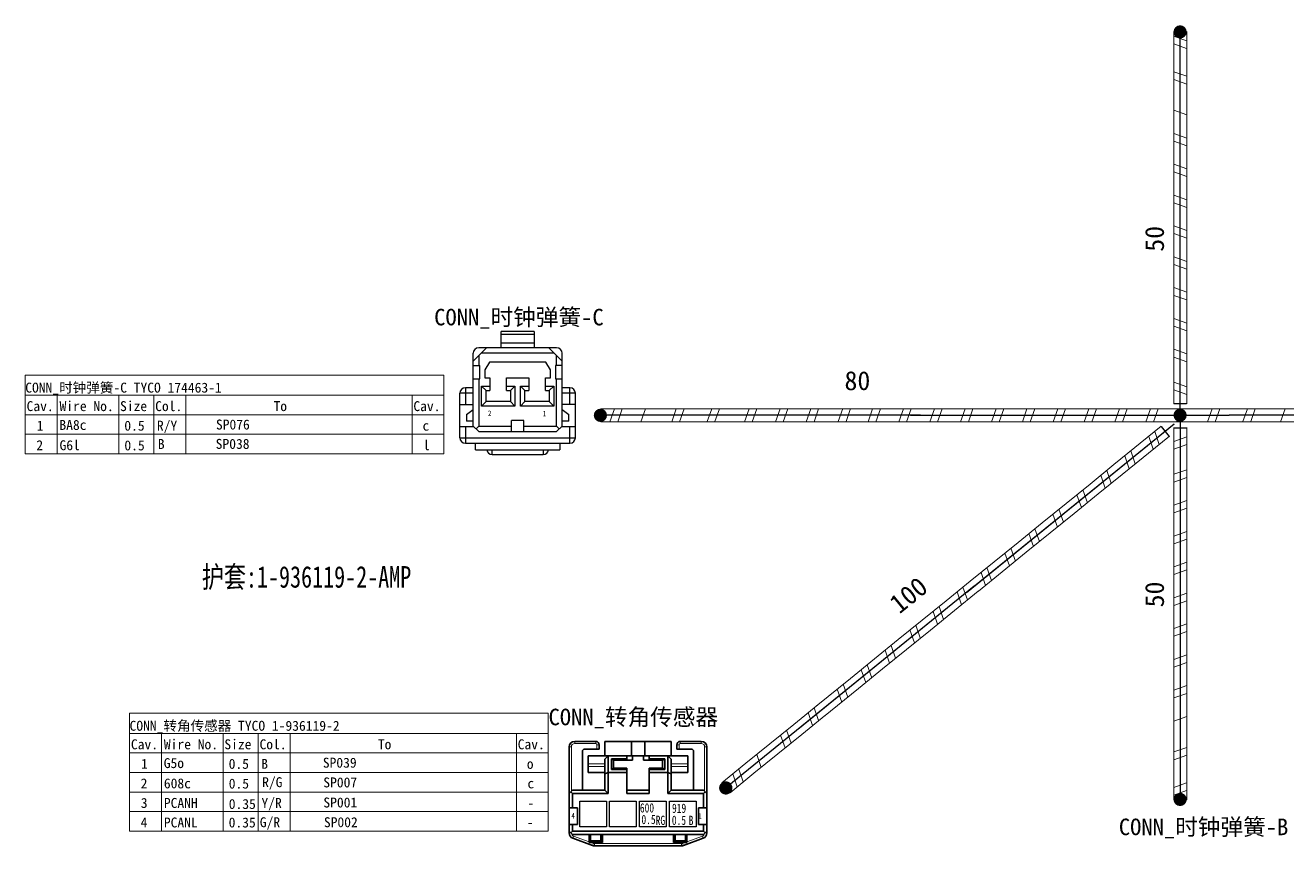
# Model space of a CAD drawing. Header units: millimetres. Extents: x 17 to 3784, y 12 to 1382.
# Drawn here: x 796.5 to 892.8, y 501.3 to 563.9 of the extents above; entities that cross this region are included whole.
import ezdxf

# ---------------------------------------------------------------- set-up
doc = ezdxf.new("R2010")
doc.units = ezdxf.units.MM
doc.styles.add('FangSong_GB2312_Style', font='simfang.ttf')
doc.styles.add('HZTXT', font='', dxfattribs={"width": 0.75})
doc.styles.add('样式 2', font='', dxfattribs={"width": 0.75})
doc.styles.get('HZTXT').set_extended_font_data('宋体')
doc.styles.get('样式 2').set_extended_font_data('宋体')

msp = doc.modelspace()

# ---------------------------------------------------------------- hatches: boundary and pattern name
h = msp.add_hatch(color=0)
edge = h.paths.add_edge_path(flags=0)
edge.add_arc((884.585, 563.397), 0.507, 180, 540)
h = msp.add_hatch(color=0)
edge = h.paths.add_edge_path(flags=0)
edge.add_arc((840.355, 534.134), 0.507, -180, 180, ccw=False)
h = msp.add_hatch(color=0)
edge = h.paths.add_edge_path(flags=0)
edge.add_arc((884.583, 534.143), 0.507, 180, 540)
h = msp.add_hatch(color=0)
edge = h.paths.add_edge_path(flags=0)
edge.add_arc((849.92, 505.7), 0.507, -140.93048, 219.06952, ccw=False)
h = msp.add_hatch(color=0)
edge = h.paths.add_edge_path(flags=0)
edge.add_arc((884.585, 504.821), 0.507, -180, 180, ccw=False)

# ---------------------------------------------------------------- linework, layer by layer
for p, q in [((884.107, 563.413), (885.084, 563.413)), ((840.37, 534.638), (840.37, 533.676)), ((884.093, 535.031), (885.081, 535.031)), ((883.142, 533.294), (883.761, 532.531)), ((884.093, 533.186), (885.081, 533.186)), ((849.614, 506.101), (850.22, 505.354)), ((884.107, 504.805), (885.084, 504.805))]:
    msp.add_line(p, q)
at = {"color": 7, "linetype": 'Continuous'}
for p, q in [((832.771, 539.291), (832.771, 540.52)), ((835.314, 540.52), (832.771, 540.52)), ((835.314, 540.52), (835.314, 539.291)), ((835.314, 540.308), (832.771, 540.308)), ((835.314, 539.63), (832.771, 539.63)), ((830.652, 538.274), (831.669, 539.291)), ((830.652, 533.273), (830.652, 538.867)), ((837.009, 539.291), (831.076, 539.291)), ((831.076, 538.698), (831.076, 537.935)), ((836.839, 538.867), (831.246, 538.867)), ((836.416, 539.291), (837.433, 538.274)), ((837.009, 537.935), (837.009, 538.698)), ((837.433, 533.273), (837.433, 538.867)), ((830.652, 537.935), (831.161, 537.935)), ((831.161, 536.918), (831.161, 537.935)), ((831.881, 538.189), (831.542, 537.602)), ((831.542, 537.602), (831.542, 537.002)), ((836.204, 538.189), (831.881, 538.189)), ((836.543, 537.602), (836.204, 538.189)), ((836.543, 537.002), (836.543, 537.602)), ((837.433, 537.935), (836.924, 537.935)), ((836.924, 537.935), (836.924, 536.918)), ((830.652, 536.918), (831.161, 536.918)), ((831.076, 536.918), (831.076, 533.315)), ((831.542, 537.002), (831.924, 537.002)), ((831.924, 537.002), (831.924, 536.028)), ((833.195, 536.028), (833.195, 537.002)), ((833.195, 537.002), (834.89, 537.002)), ((834.89, 537.002), (834.89, 536.028)), ((836.161, 537.002), (836.543, 537.002)), ((836.161, 536.028), (836.161, 537.002)), ((836.924, 536.918), (837.433, 536.918)), ((837.009, 533.315), (837.009, 536.918)), ((829.635, 532.426), (829.635, 535.816)), ((830.652, 535.816), (829.635, 535.816)), ((830.059, 536.24), (830.059, 534.968)), ((830.652, 536.24), (830.059, 536.24)), ((831.288, 534.841), (831.288, 536.367)), ((831.627, 536.028), (831.288, 536.367)), ((831.288, 536.367), (831.924, 536.367)), ((831.627, 535.18), (831.627, 536.028)), ((831.627, 536.028), (831.924, 536.028)), ((833.195, 536.367), (833.831, 536.367)), ((833.195, 536.028), (833.492, 536.028)), ((833.492, 536.028), (833.831, 536.367)), ((833.492, 536.028), (833.492, 535.18)), ((833.831, 536.367), (833.831, 534.841)), ((834.254, 534.841), (834.254, 536.367)), ((834.254, 536.367), (834.89, 536.367)), ((834.593, 536.028), (834.254, 536.367)), ((834.593, 536.028), (834.89, 536.028)), ((834.593, 535.18), (834.593, 536.028)), ((836.161, 536.367), (836.797, 536.367)), ((836.161, 536.028), (836.458, 536.028)), ((836.458, 536.028), (836.797, 536.367)), ((836.458, 536.028), (836.458, 535.18)), ((836.797, 536.367), (836.797, 534.841)), ((838.026, 536.24), (837.433, 536.24)), ((838.45, 535.816), (837.433, 535.816)), ((838.026, 534.968), (838.026, 536.24)), ((838.45, 532.426), (838.45, 535.816)), ((829.635, 534.968), (830.652, 534.968)), ((830.144, 534.205), (830.652, 534.587)), ((831.627, 535.18), (831.288, 534.841)), ((833.831, 534.841), (831.288, 534.841)), ((833.492, 535.18), (831.627, 535.18)), ((833.492, 535.18), (833.831, 534.841)), ((834.593, 535.18), (834.254, 534.841)), ((836.797, 534.841), (834.254, 534.841)), ((836.458, 535.18), (834.593, 535.18)), ((836.458, 535.18), (836.797, 534.841)), ((838.45, 534.968), (837.433, 534.968)), ((837.433, 534.587), (837.941, 534.205)), ((830.144, 534.205), (830.144, 533.697)), ((830.652, 533.697), (830.144, 533.697)), ((834.509, 533.739), (833.576, 533.739)), ((833.576, 532.892), (833.576, 533.739)), ((834.509, 532.892), (834.509, 533.739)), ((837.941, 533.697), (837.433, 533.697)), ((837.941, 533.697), (837.941, 534.205)), ((829.635, 533.273), (830.652, 533.273)), ((830.059, 533.273), (830.059, 532.002)), ((831.076, 532.892), (830.652, 533.315)), ((831.076, 533.315), (830.864, 533.104)), ((831.076, 533.315), (833.576, 533.315)), ((831.076, 532.892), (837.009, 532.892)), ((834.509, 533.315), (837.009, 533.315)), ((837.009, 533.315), (837.221, 533.104)), ((837.433, 533.315), (837.009, 532.892)), ((837.433, 533.273), (838.45, 533.273)), ((838.026, 532.002), (838.026, 533.273)), ((829.635, 532.426), (838.45, 532.426)), ((830.059, 532.002), (838.026, 532.002)), ((830.822, 531.493), (830.822, 532.002)), ((837.263, 532.002), (837.263, 531.493)), ((830.822, 531.493), (837.263, 531.493)), ((832.093, 531.154), (832.093, 531.493)), ((832.093, 531.154), (835.992, 531.154)), ((835.992, 531.493), (835.992, 531.154))]:
    msp.add_line(p, q, dxfattribs=at)
at = {"color": 0, "lineweight": 35, "ltscale": 0.105}
for p, q in [((837.969, 508.83), (837.969, 505.271)), ((848.478, 505.271), (848.478, 508.83))]:
    msp.add_line(p, q, dxfattribs=at)
at = {"color": 0, "lineweight": 13, "ltscale": 0.005}
for p, q in [((837.969, 508.83), (838.138, 508.83)), ((838.392, 509.254), (838.392, 509.085)), ((840.003, 509.254), (840.003, 509.085)), ((840.257, 509), (840.088, 509)), ((846.19, 509), (846.36, 509)), ((846.444, 509.254), (846.444, 509.085)), ((848.055, 509.254), (848.055, 509.085)), ((848.478, 508.83), (848.309, 508.83)), ((838.248, 501.864), (838.306, 502.023)), ((848.2, 501.864), (848.142, 502.023)), ((839.763, 501.313), (839.821, 501.472)), ((839.908, 501.287), (839.908, 501.457)), ((846.539, 501.287), (846.539, 501.457)), ((846.684, 501.313), (846.626, 501.472))]:
    msp.add_line(p, q, dxfattribs=at)
at = {"color": 0, "lineweight": 13, "ltscale": 0.1}
for p, q in [((838.138, 508.83), (838.138, 505.44)), ((848.309, 505.44), (848.309, 508.83))]:
    msp.add_line(p, q, dxfattribs=at)
at = {"color": 0, "lineweight": 35, "ltscale": 0.047501}
for p, q in [((840.003, 509.254), (838.392, 509.254)), ((848.055, 509.254), (846.444, 509.254))]:
    msp.add_line(p, q, dxfattribs=at)
at = {"color": 0, "lineweight": 13, "ltscale": 0.047501}
for p, q in [((840.003, 509.085), (838.392, 509.085)), ((848.055, 509.085), (846.444, 509.085))]:
    msp.add_line(p, q, dxfattribs=at)
at = {"color": 0, "lineweight": 35, "ltscale": 0.027499}
for p, q in [((840.088, 508.661), (839.155, 508.661)), ((847.292, 508.661), (846.36, 508.661))]:
    msp.add_line(p, q, dxfattribs=at)
at = {"color": 0, "lineweight": 13, "ltscale": 0.01}
for p, q in [((840.088, 508.661), (840.088, 509)), ((846.36, 509), (846.36, 508.661))]:
    msp.add_line(p, q, dxfattribs=at)
at = {"color": 0, "lineweight": 35, "ltscale": 0.005}
for p, q in [((840.088, 508.661), (840.257, 508.661)), ((846.19, 508.661), (846.36, 508.661))]:
    msp.add_line(p, q, dxfattribs=at)
at = {"color": 0, "lineweight": 35, "ltscale": 0.01}
for p, q in [((840.257, 508.661), (840.257, 509)), ((846.19, 509), (846.19, 508.661)), ((842.8, 508.152), (842.8, 507.813)), ((843.647, 508.152), (843.647, 507.813))]:
    msp.add_line(p, q, dxfattribs=at)
at = {"color": 0, "lineweight": 35, "ltscale": 0.060001}
for p, q in [((840.681, 509.254), (842.715, 509.254)), ((843.732, 509.254), (845.766, 509.254))]:
    msp.add_line(p, q, dxfattribs=at)
at = {"color": 0, "lineweight": 35, "ltscale": 0.0325}
for p, q in [((840.681, 509.254), (840.681, 508.152)), ((842.715, 509.254), (842.715, 508.152)), ((843.732, 509.254), (843.732, 508.152)), ((845.766, 509.254), (845.766, 508.152)), ((837.969, 504.169), (837.969, 505.271)), ((838.223, 504.169), (838.223, 505.271)), ((848.224, 505.271), (848.224, 504.169)), ((848.478, 505.271), (848.478, 504.169))]:
    msp.add_line(p, q, dxfattribs=at)
at = {"color": 0, "lineweight": 35, "ltscale": 0.014999}
for p, q in [((843.224, 509.254), (842.715, 509.254)), ((843.732, 509.254), (843.224, 509.254))]:
    msp.add_line(p, q, dxfattribs=at)
at = {"color": 0, "lineweight": 35, "ltscale": 0.0875}
for p, q in [((838.986, 505.525), (838.986, 508.491)), ((847.461, 505.525), (847.461, 508.491))]:
    msp.add_line(p, q, dxfattribs=at)
at = {"color": 0, "lineweight": 35, "ltscale": 0.045}
for p, q in [((840.935, 508.152), (839.41, 508.152)), ((847.038, 508.152), (845.512, 508.152))]:
    msp.add_line(p, q, dxfattribs=at)
at = {"color": 0, "lineweight": 35, "ltscale": 0.001005}
for p, q in [((839.41, 508.152), (839.41, 508.118)), ((847.038, 508.118), (847.038, 508.152))]:
    msp.add_line(p, q, dxfattribs=at)
at = {"color": 0, "lineweight": 35, "ltscale": 0.01683}
for p, q in [((839.41, 508.118), (839.41, 507.548)), ((847.038, 508.118), (847.038, 507.548))]:
    msp.add_line(p, q, dxfattribs=at)
at = {"color": 0, "lineweight": 13, "ltscale": 0.043996}
for p, q in [((840.901, 508.118), (839.41, 508.118)), ((847.038, 508.118), (845.546, 508.118))]:
    msp.add_line(p, q, dxfattribs=at)
at = {"color": 0, "lineweight": 35, "ltscale": 0.010607}
for p, q in [((840.935, 508.152), (840.681, 507.898)), ((845.512, 508.152), (845.766, 507.898))]:
    msp.add_line(p, q, dxfattribs=at)
at = {"color": 0, "lineweight": 35, "ltscale": 0.033106}
for p, q in [((840.681, 506.776), (840.681, 507.898)), ((845.766, 507.898), (845.766, 506.776))]:
    msp.add_line(p, q, dxfattribs=at)
at = {"color": 0, "lineweight": 35, "ltscale": 0.0425}
for p, q in [((840.935, 508.152), (842.376, 508.152)), ((844.071, 508.152), (845.512, 508.152)), ((840.935, 506.881), (842.376, 506.881)), ((844.071, 506.881), (845.512, 506.881))]:
    msp.add_line(p, q, dxfattribs=at)
at = {"color": 0, "lineweight": 35, "ltscale": 0.0375}
for p, q in [((840.935, 506.881), (840.935, 508.152)), ((845.512, 508.152), (845.512, 506.881)), ((839.41, 506.881), (840.681, 506.881)), ((845.766, 506.881), (847.038, 506.881)), ((837.969, 502.897), (837.969, 504.169)), ((838.596, 502.897), (838.596, 504.169)), ((847.851, 504.169), (847.851, 502.897)), ((848.478, 502.897), (848.478, 504.169))]:
    msp.add_line(p, q, dxfattribs=at)
at = {"color": 0, "lineweight": 35, "ltscale": 0.035001}
for p, q in [((841.189, 507.927), (842.376, 507.927)), ((844.071, 507.927), (845.258, 507.927)), ((842.376, 507.105), (841.189, 507.105)), ((845.258, 507.105), (844.071, 507.105))]:
    msp.add_line(p, q, dxfattribs=at)
at = {"color": 0, "lineweight": 35, "ltscale": 0.024254}
for p, q in [((841.189, 507.927), (841.189, 507.105)), ((845.258, 507.105), (845.258, 507.927))]:
    msp.add_line(p, q, dxfattribs=at)
at = {"color": 0, "lineweight": 35, "ltscale": 0.006019}
for p, q in [((841.189, 507.927), (841.359, 507.813)), ((845.088, 507.813), (845.258, 507.927))]:
    msp.add_line(p, q, dxfattribs=at)
at = {"color": 0, "lineweight": 35, "ltscale": 0.03}
for p, q in [((842.376, 507.813), (841.359, 507.813)), ((845.088, 507.813), (844.071, 507.813)), ((841.359, 507.22), (842.376, 507.22)), ((844.071, 507.22), (845.088, 507.22))]:
    msp.add_line(p, q, dxfattribs=at)
at = {"color": 0, "lineweight": 35, "ltscale": 0.0175}
for p, q in [((841.359, 507.813), (841.359, 507.22)), ((845.088, 507.22), (845.088, 507.813)), ((839.486, 501.541), (839.486, 502.135)), ((840.503, 501.541), (840.503, 502.135)), ((845.944, 501.541), (845.944, 502.135)), ((846.961, 501.541), (846.961, 502.135))]:
    msp.add_line(p, q, dxfattribs=at)
at = {"color": 0, "lineweight": 35, "ltscale": 0.00665}
for p, q in [((842.376, 508.152), (842.376, 507.927)), ((844.071, 508.152), (844.071, 507.927))]:
    msp.add_line(p, q, dxfattribs=at)
at = {"color": 0, "lineweight": 35, "ltscale": 0.0125}
for p, q in [((842.376, 508.152), (842.8, 508.152)), ((842.376, 507.813), (842.8, 507.813)), ((843.647, 508.152), (844.071, 508.152)), ((843.647, 507.813), (844.071, 507.813))]:
    msp.add_line(p, q, dxfattribs=at)
at = {"color": 0, "lineweight": 35, "ltscale": 0.00335}
for p, q in [((842.376, 507.813), (842.376, 507.927)), ((844.071, 507.813), (844.071, 507.927))]:
    msp.add_line(p, q, dxfattribs=at)
at = {"color": 0, "lineweight": 35, "ltscale": 0.012502}
msp.add_line((843.224, 508.152), (842.8, 508.152), dxfattribs=at)
at = {"color": 0, "lineweight": 35, "ltscale": 0.012505}
msp.add_line((843.648, 508.152), (843.224, 508.152), dxfattribs=at)
at = {"color": 0, "lineweight": 13, "ltscale": 0.0375}
for p, q in [((840.681, 507.548), (839.41, 507.548)), ((840.681, 507.328), (839.41, 507.328)), ((847.038, 507.548), (845.766, 507.548)), ((847.038, 507.328), (845.766, 507.328))]:
    msp.add_line(p, q, dxfattribs=at)
at = {"color": 0, "lineweight": 35, "ltscale": 0.006495}
for p, q in [((839.41, 507.548), (839.41, 507.328)), ((847.038, 507.328), (847.038, 507.548))]:
    msp.add_line(p, q, dxfattribs=at)
at = {"color": 0, "lineweight": 35, "ltscale": 0.01317}
for p, q in [((839.41, 507.328), (839.41, 506.881)), ((847.038, 507.328), (847.038, 506.881))]:
    msp.add_line(p, q, dxfattribs=at)
at = {"color": 0, "lineweight": 35, "ltscale": 0.008118}
for p, q in [((840.681, 506.776), (840.935, 506.881)), ((845.512, 506.881), (845.766, 506.776))]:
    msp.add_line(p, q, dxfattribs=at)
at = {"color": 0, "lineweight": 35, "ltscale": 0.036893}
for p, q in [((840.681, 505.525), (840.681, 506.776)), ((845.766, 506.776), (845.766, 505.525))]:
    msp.add_line(p, q, dxfattribs=at)
at = {"color": 0, "lineweight": 35, "ltscale": 0.0475}
for p, q in [((840.935, 505.271), (840.935, 506.881)), ((842.376, 505.271), (842.376, 506.881)), ((844.071, 506.881), (844.071, 505.271)), ((845.512, 506.881), (845.512, 505.271))]:
    msp.add_line(p, q, dxfattribs=at)
at = {"color": 0, "lineweight": 35, "ltscale": 0.006049}
for p, q in [((841.359, 507.22), (841.189, 507.105)), ((845.258, 507.105), (845.088, 507.22))]:
    msp.add_line(p, q, dxfattribs=at)
at = {"color": 0, "lineweight": 35, "ltscale": 0.003403}
for p, q in [((842.376, 507.105), (842.376, 507.22)), ((844.071, 507.105), (844.071, 507.22))]:
    msp.add_line(p, q, dxfattribs=at)
at = {"color": 0, "lineweight": 35, "ltscale": 0.006596}
for p, q in [((842.376, 506.881), (842.376, 507.105)), ((844.071, 506.881), (844.071, 507.105))]:
    msp.add_line(p, q, dxfattribs=at)
at = {"color": 0, "lineweight": 35, "ltscale": 0.005304}
for p, q in [((838.096, 505.398), (837.969, 505.271)), ((848.478, 505.271), (848.351, 505.398)), ((837.969, 502.389), (838.096, 502.262)), ((848.351, 502.262), (848.478, 502.389))]:
    msp.add_line(p, q, dxfattribs=at)
at = {"color": 0, "lineweight": 35, "ltscale": 0.005303}
for p, q in [((838.223, 505.525), (838.096, 505.398)), ((838.223, 505.271), (838.096, 505.398)), ((848.351, 505.398), (848.224, 505.525)), ((848.224, 505.271), (848.351, 505.398)), ((838.223, 502.389), (838.096, 502.262)), ((838.096, 502.262), (838.223, 502.135)), ((848.224, 502.389), (848.351, 502.262)), ((848.224, 502.135), (848.351, 502.262))]:
    msp.add_line(p, q, dxfattribs=at)
at = {"color": 0, "lineweight": 35, "ltscale": 0.072501}
for p, q in [((840.681, 505.525), (838.223, 505.525)), ((848.224, 505.525), (845.766, 505.525))]:
    msp.add_line(p, q, dxfattribs=at)
at = {"color": 0, "lineweight": 35, "ltscale": 0.08}
for p, q in [((840.935, 505.271), (838.223, 505.271)), ((848.224, 505.271), (845.512, 505.271))]:
    msp.add_line(p, q, dxfattribs=at)
at = {"color": 0, "lineweight": 35, "ltscale": 0.010606}
for p, q in [((840.681, 505.525), (840.935, 505.271)), ((845.512, 505.271), (845.766, 505.525))]:
    msp.add_line(p, q, dxfattribs=at)
at = {"color": 0, "lineweight": 35, "ltscale": 0.05}
for p, q in [((844.071, 505.525), (842.376, 505.525)), ((844.071, 505.271), (842.376, 505.271))]:
    msp.add_line(p, q, dxfattribs=at)
at = {"color": 0, "lineweight": 35, "ltscale": 0.0075}
for p, q in [((838.223, 504.169), (837.969, 504.169)), ((848.478, 504.169), (848.224, 504.169)), ((837.969, 502.897), (838.223, 502.897)), ((848.224, 502.897), (848.478, 502.897)), ((842.317, 502.135), (842.571, 502.135)), ((843.876, 502.135), (844.13, 502.135))]:
    msp.add_line(p, q, dxfattribs=at)
at = {"color": 0, "lineweight": 35, "ltscale": 0.011}
for p, q in [((838.596, 504.169), (838.223, 504.169)), ((847.851, 504.169), (848.224, 504.169)), ((838.596, 502.897), (838.223, 502.897)), ((847.851, 502.897), (848.224, 502.897))]:
    msp.add_line(p, q, dxfattribs=at)
at = {"color": 0, "lineweight": 35, "ltscale": 0.015}
for p, q in [((837.969, 502.389), (837.969, 502.897)), ((838.223, 502.389), (838.223, 502.897)), ((848.224, 502.897), (848.224, 502.389)), ((848.478, 502.897), (848.478, 502.389))]:
    msp.add_line(p, q, dxfattribs=at)
at = {"color": 0, "lineweight": 35, "ltscale": 0.0025}
msp.add_line((838.596, 502.897), (838.596, 502.982), dxfattribs=at)
at = {"color": 0, "lineweight": 35, "ltscale": 0.003745}
for p, q in [((837.969, 502.389), (837.969, 502.262)), ((848.478, 502.262), (848.478, 502.389))]:
    msp.add_line(p, q, dxfattribs=at)
at = {"color": 0, "lineweight": 13, "ltscale": 0.003745}
for p, q in [((838.096, 502.262), (837.969, 502.262)), ((848.478, 502.262), (848.352, 502.262))]:
    msp.add_line(p, q, dxfattribs=at)
at = {"color": 0, "lineweight": 35, "ltscale": 0.295001}
for p, q in [((848.224, 502.389), (838.223, 502.389)), ((848.224, 502.135), (838.223, 502.135))]:
    msp.add_line(p, q, dxfattribs=at)
at = {"color": 0, "lineweight": 35, "ltscale": 0.047566}
for p, q in [((838.248, 501.864), (839.763, 501.313)), ((846.684, 501.313), (848.2, 501.864))]:
    msp.add_line(p, q, dxfattribs=at)
at = {"color": 0, "lineweight": 13, "ltscale": 0.037045}
msp.add_line((838.306, 502.023), (839.486, 501.594), dxfattribs=at)
at = {"color": 0, "lineweight": 35, "ltscale": 0.004999}
for p, q in [((838.808, 502.135), (838.638, 502.135)), ((847.809, 502.135), (847.639, 502.135))]:
    msp.add_line(p, q, dxfattribs=at)
at = {"color": 0, "lineweight": 35, "ltscale": 0.020001}
msp.add_line((839.486, 502.135), (838.808, 502.135), dxfattribs=at)
at = {"color": 0, "lineweight": 35, "ltscale": 0.014151}
for p, q in [((839.599, 501.655), (839.599, 502.135)), ((840.389, 501.655), (840.389, 502.135)), ((846.058, 501.655), (846.058, 502.135)), ((846.848, 501.655), (846.848, 502.135))]:
    msp.add_line(p, q, dxfattribs=at)
at = {"color": 0, "lineweight": 35, "ltscale": 0.036}
for p, q in [((841.723, 502.135), (840.503, 502.135)), ((845.944, 502.135), (844.724, 502.135))]:
    msp.add_line(p, q, dxfattribs=at)
at = {"color": 0, "lineweight": 35, "ltscale": 0.007501}
for p, q in [((841.723, 502.135), (841.978, 502.135)), ((844.469, 502.135), (844.724, 502.135))]:
    msp.add_line(p, q, dxfattribs=at)
at = {"color": 0, "lineweight": 35, "ltscale": 0.009999}
for p, q in [((841.978, 502.135), (842.317, 502.135)), ((844.13, 502.135), (844.469, 502.135))]:
    msp.add_line(p, q, dxfattribs=at)
at = {"color": 0, "lineweight": 35, "ltscale": 0.038501}
msp.add_line((843.876, 502.135), (842.571, 502.135), dxfattribs=at)
at = {"color": 0, "lineweight": 35, "ltscale": 0.02}
msp.add_line((847.639, 502.135), (846.961, 502.135), dxfattribs=at)
at = {"color": 0, "lineweight": 13, "ltscale": 0.037043}
msp.add_line((846.961, 501.594), (848.142, 502.023), dxfattribs=at)
at = {"color": 0, "lineweight": 35, "ltscale": 0.004737}
for p, q in [((839.486, 501.541), (839.599, 501.655)), ((840.389, 501.655), (840.503, 501.541)), ((846.058, 501.655), (845.944, 501.541)), ((846.848, 501.655), (846.961, 501.541))]:
    msp.add_line(p, q, dxfattribs=at)
at = {"color": 0, "lineweight": 35, "ltscale": 0.029999}
for p, q in [((840.503, 501.541), (839.486, 501.541)), ((846.961, 501.541), (845.944, 501.541))]:
    msp.add_line(p, q, dxfattribs=at)
at = {"color": 0, "lineweight": 35, "ltscale": 0.0233}
for p, q in [((840.389, 501.655), (839.599, 501.655)), ((846.848, 501.655), (846.058, 501.655))]:
    msp.add_line(p, q, dxfattribs=at)
at = {"color": 0, "lineweight": 13, "ltscale": 0.005995}
for p, q in [((839.63, 501.541), (839.821, 501.472)), ((846.626, 501.472), (846.817, 501.541))]:
    msp.add_line(p, q, dxfattribs=at)
at = {"color": 0, "lineweight": 13, "ltscale": 0.195596}
msp.add_line((839.908, 501.457), (846.539, 501.457), dxfattribs=at)
at = {"color": 0, "lineweight": 35, "ltscale": 0.195596}
msp.add_line((839.908, 501.287), (846.539, 501.287), dxfattribs=at)
at = {"color": 7, "linetype": 'Continuous', "lineweight": 0}
for points in [[(885.076, 562.716), (884.095, 563.069)], [(884.107, 561.067), (884.107, 563.421)], [(885.088, 563.421), (885.088, 561.067)], [(885.076, 562.127), (884.095, 562.48)], [(884.108, 558.713), (884.107, 561.067)], [(885.087, 561.067), (885.088, 558.713)], [(884.107, 560.361), (885.088, 560.009)], [(884.107, 559.772), (885.088, 559.419)], [(884.108, 556.358), (884.107, 558.713)], [(885.087, 558.713), (885.088, 556.358)], [(884.107, 557.418), (885.088, 557.065)], [(884.108, 554.004), (884.107, 556.358)], [(885.087, 556.358), (885.088, 554.004)], [(884.107, 555.652), (885.088, 555.299)], [(884.107, 555.064), (885.088, 554.71)], [(884.108, 551.65), (884.107, 554.004)], [(885.087, 554.004), (885.088, 551.65)], [(884.107, 553.298), (885.088, 552.945)], [(884.107, 552.709), (885.088, 552.356)], [(884.108, 549.295), (884.107, 551.65)], [(885.087, 551.65), (885.088, 549.295)], [(884.107, 550.943), (885.088, 550.59)], [(884.107, 550.355), (885.088, 550.002)], [(884.108, 546.941), (884.107, 549.295)], [(885.087, 549.295), (885.088, 546.941)], [(884.107, 548.589), (885.088, 548.236)], [(884.107, 548), (885.088, 547.647)], [(884.108, 544.587), (884.107, 546.941)], [(884.107, 546.235), (885.088, 545.882)], [(885.087, 546.941), (885.088, 544.587)], [(884.107, 545.646), (885.088, 545.293)], [(884.108, 542.232), (884.107, 544.587)], [(885.087, 544.587), (885.088, 542.232)], [(884.107, 543.88), (885.088, 543.527)], [(884.107, 543.292), (885.088, 542.939)], [(884.108, 539.878), (884.107, 542.232)], [(884.107, 541.526), (885.088, 541.173)], [(885.087, 542.232), (885.088, 539.878)], [(884.107, 540.937), (885.088, 540.584)], [(884.108, 537.524), (884.107, 539.878)], [(885.087, 539.878), (885.088, 537.524)], [(884.107, 539.172), (885.088, 538.818)], [(884.107, 538.583), (885.088, 538.23)], [(884.107, 535.023), (884.107, 537.921)], [(885.088, 537.663), (885.088, 535.023)], [(885.088, 536.318), (884.107, 536.671)], [(885.088, 535.729), (884.107, 536.082)], [(840.378, 534.627), (842.733, 534.629)], [(841.438, 534.629), (841.085, 533.648)], [(842.026, 534.629), (841.673, 533.648)], [(842.733, 534.627), (845.087, 534.629)], [(843.792, 534.629), (843.439, 533.648)], [(845.087, 534.627), (847.441, 534.629)], [(846.146, 534.629), (845.793, 533.648)], [(846.735, 534.629), (846.383, 533.648)], [(847.441, 534.629), (849.796, 534.629)], [(848.501, 533.66), (848.855, 534.641)], [(849.09, 533.66), (849.443, 534.641)], [(849.641, 534.629), (853.003, 534.629)], [(851.355, 533.648), (851.709, 534.629)], [(851.944, 533.648), (852.297, 534.629)], [(853.003, 534.629), (855.358, 534.629)], [(853.71, 533.648), (854.063, 534.629)], [(854.298, 533.648), (854.651, 534.629)], [(855.358, 534.629), (857.712, 534.629)], [(856.064, 533.648), (856.417, 534.629)], [(856.653, 533.648), (857.006, 534.629)], [(857.712, 534.629), (860.067, 534.629)], [(858.506, 533.667), (858.859, 534.648)], [(859.095, 533.667), (859.448, 534.648)], [(860.067, 534.629), (862.421, 534.629)], [(860.773, 533.648), (861.126, 534.629)], [(861.361, 533.648), (861.715, 534.629)], [(862.421, 534.629), (864.775, 534.629)], [(863.127, 533.648), (863.48, 534.629)], [(863.716, 533.648), (864.069, 534.629)], [(864.777, 534.625), (867.131, 534.626)], [(865.836, 534.626), (865.483, 533.645)], [(866.425, 534.626), (866.072, 533.645)], [(867.131, 534.625), (869.486, 534.626)], [(868.191, 534.626), (867.838, 533.645)], [(868.779, 534.626), (868.426, 533.645)], [(869.486, 534.625), (871.84, 534.626)], [(870.545, 534.626), (870.192, 533.645)], [(871.134, 534.626), (870.78, 533.645)], [(871.84, 534.625), (874.194, 534.626)], [(872.899, 534.626), (872.546, 533.645)], [(873.488, 534.626), (873.135, 533.645)], [(874.194, 534.625), (876.549, 534.626)], [(875.254, 534.626), (874.901, 533.645)], [(875.842, 534.626), (875.489, 533.645)], [(876.549, 534.625), (878.903, 534.626)], [(877.608, 534.626), (877.255, 533.645)], [(878.197, 534.626), (877.844, 533.645)], [(878.903, 534.625), (881.257, 534.626)], [(879.962, 534.626), (879.609, 533.645)], [(880.551, 534.626), (880.198, 533.645)], [(881.257, 534.625), (883.612, 534.626)], [(882.317, 534.626), (881.964, 533.645)], [(882.905, 534.626), (882.552, 533.645)], [(883.612, 534.625), (885.966, 534.626)], [(884.671, 534.626), (884.318, 533.645)], [(885.966, 534.625), (888.32, 534.626)], [(887.025, 534.626), (886.672, 533.645)], [(887.614, 534.626), (887.262, 533.645)], [(888.32, 534.626), (890.675, 534.626)], [(889.38, 533.657), (889.734, 534.638)], [(889.969, 533.657), (890.322, 534.638)], [(890.52, 534.626), (893.883, 534.626)], [(892.234, 533.645), (892.588, 534.626)], [(842.733, 533.649), (840.378, 533.648)], [(845.087, 533.649), (842.733, 533.648)], [(847.441, 533.649), (845.087, 533.648)], [(849.796, 533.648), (847.441, 533.648)], [(853.003, 533.648), (849.56, 533.648)], [(855.358, 533.648), (853.003, 533.648)], [(857.712, 533.648), (855.358, 533.648)], [(860.067, 533.648), (857.712, 533.648)], [(862.421, 533.648), (860.067, 533.648)], [(864.775, 533.648), (862.421, 533.648)], [(867.131, 533.646), (864.777, 533.645)], [(869.486, 533.646), (867.131, 533.645)], [(871.84, 533.646), (869.486, 533.645)], [(874.194, 533.646), (871.84, 533.645)], [(876.549, 533.646), (874.194, 533.645)], [(878.903, 533.646), (876.549, 533.645)], [(881.257, 533.646), (878.903, 533.645)], [(883.612, 533.646), (881.257, 533.645)], [(885.966, 533.646), (883.612, 533.645)], [(888.32, 533.646), (885.966, 533.645)], [(890.675, 533.645), (888.32, 533.645)], [(893.883, 533.645), (890.439, 533.645)], [(879.539, 530.376), (883.138, 533.3)], [(882.645, 532.9), (882.989, 531.916)], [(884.107, 533.195), (884.107, 530.297)], [(885.088, 530.555), (885.088, 533.195)], [(883.77, 532.551), (880.156, 529.616)], [(882.188, 532.529), (882.532, 531.545)], [(885.088, 532.488), (884.107, 532.135)], [(885.088, 531.9), (884.107, 531.547)], [(880.36, 531.045), (880.705, 530.061)], [(880.817, 531.416), (881.161, 530.432)], [(877.711, 528.893), (879.538, 530.377)], [(878.989, 529.932), (879.334, 528.948)], [(884.108, 530.694), (884.107, 528.34)], [(884.107, 529.634), (885.088, 529.988)], [(885.087, 528.34), (885.088, 530.694)], [(875.883, 527.409), (877.71, 528.894)], [(880.155, 529.617), (878.328, 528.132)], [(878.533, 529.561), (878.877, 528.577)], [(884.107, 529.046), (885.088, 529.399)], [(878.327, 528.133), (876.5, 526.648)], [(876.705, 528.077), (877.049, 527.093)], [(877.162, 528.448), (877.506, 527.464)], [(884.108, 528.34), (884.107, 525.985)], [(885.087, 525.985), (885.088, 528.34)], [(874.055, 525.925), (875.882, 527.41)], [(875.334, 526.965), (875.678, 525.98)], [(884.107, 527.28), (885.088, 527.633)], [(884.107, 526.692), (885.088, 527.045)], [(872.227, 524.441), (874.054, 525.926)], [(876.5, 526.649), (874.673, 525.164)], [(874.877, 526.594), (875.221, 525.609)], [(884.108, 525.985), (884.107, 523.631)], [(885.087, 523.631), (885.088, 525.985)], [(874.672, 525.165), (872.845, 523.68)], [(873.049, 525.11), (873.393, 524.125)], [(873.506, 525.481), (873.85, 524.496)], [(884.107, 524.926), (885.088, 525.279)], [(870.399, 522.957), (872.226, 524.442)], [(871.678, 523.997), (872.022, 523.013)], [(884.107, 524.337), (885.088, 524.69)], [(872.844, 523.681), (871.017, 522.196)], [(871.221, 523.626), (871.565, 522.642)], [(884.108, 523.631), (884.107, 521.277)], [(885.087, 521.277), (885.088, 523.631)], [(868.571, 521.473), (870.398, 522.958)], [(871.016, 522.197), (869.189, 520.713)], [(869.393, 522.142), (869.737, 521.158)], [(869.85, 522.513), (870.194, 521.529)], [(884.107, 522.571), (885.088, 522.925)], [(884.107, 521.983), (885.088, 522.336)], [(866.74, 519.991), (868.568, 521.475)], [(884.108, 521.277), (884.107, 518.922)], [(885.087, 518.922), (885.088, 521.277)], [(869.186, 520.713), (867.358, 519.23)], [(867.907, 519.675), (867.562, 520.659)], [(868.364, 520.046), (868.019, 521.03)], [(884.107, 520.217), (885.088, 520.57)], [(864.912, 518.507), (866.74, 519.991)], [(867.358, 519.23), (865.53, 517.746)], [(866.079, 518.191), (865.735, 519.175)], [(866.536, 518.562), (866.192, 519.546)], [(884.107, 519.628), (885.088, 519.982)], [(863.084, 517.024), (864.912, 518.507)], [(884.108, 518.922), (884.107, 516.568)], [(884.107, 517.863), (885.088, 518.216)], [(885.087, 516.568), (885.088, 518.922)], [(865.53, 517.746), (863.702, 516.262)], [(864.307, 516.777), (863.962, 517.762)], [(864.763, 517.148), (864.419, 518.133)], [(884.107, 517.274), (885.088, 517.627)], [(861.256, 515.54), (863.084, 517.024)], [(862.88, 515.594), (862.536, 516.578)], [(884.108, 516.568), (884.107, 514.213)], [(885.087, 514.213), (885.088, 516.568)], [(859.428, 514.056), (861.256, 515.54)], [(863.702, 516.262), (861.875, 514.778)], [(862.423, 515.223), (862.079, 516.207)], [(884.107, 515.508), (885.088, 515.862)], [(861.875, 514.778), (860.047, 513.294)], [(860.595, 513.739), (860.251, 514.724)], [(861.052, 514.11), (860.708, 515.094)], [(884.107, 514.92), (885.088, 515.273)], [(856.818, 511.937), (859.428, 514.056)], [(859.224, 512.626), (858.88, 513.611)], [(884.108, 514.213), (884.107, 511.859)], [(884.107, 513.154), (885.088, 513.507)], [(885.087, 511.859), (885.088, 514.213)], [(860.047, 513.294), (857.373, 511.124)], [(858.767, 512.255), (858.423, 513.24)], [(884.107, 512.565), (885.088, 512.919)], [(855.11, 510.55), (856.938, 512.034)], [(857.001, 510.837), (856.657, 511.821)], [(884.108, 511.859), (884.107, 509.505)], [(885.087, 509.505), (885.088, 511.859)], [(853.283, 509.065), (855.11, 510.55)], [(857.556, 511.272), (855.728, 509.789)], [(856.544, 510.466), (856.2, 511.45)], [(884.107, 510.8), (885.088, 511.153)], [(855.728, 509.79), (853.9, 508.305)], [(854.105, 509.734), (854.449, 508.75)], [(854.562, 510.105), (854.907, 509.122)], [(851.455, 507.581), (853.282, 509.066)], [(884.108, 509.505), (884.107, 507.15)], [(884.107, 508.445), (885.088, 508.798)], [(885.087, 507.15), (885.088, 509.505)], [(853.9, 508.306), (852.073, 506.821)], [(852.277, 508.25), (852.621, 507.266)], [(884.107, 507.857), (885.088, 508.209)], [(849.627, 506.098), (851.454, 507.582)], [(852.072, 506.822), (850.245, 505.337)], [(850.449, 506.766), (850.793, 505.782)], [(850.906, 507.137), (851.25, 506.153)], [(884.107, 507.15), (884.107, 504.796)], [(885.088, 504.796), (885.088, 507.15)], [(885.076, 506.09), (884.095, 505.737)], [(885.076, 505.502), (884.095, 505.149)]]:
    msp.add_lwpolyline(points, dxfattribs=at)
at = {"color": 7, "linetype": 'Continuous', "lineweight": 25}
for points in [[(884.597, 533.916), (884.597, 563.394)], [(864.781, 534.138), (840.487, 534.138)], [(864.024, 534.136), (888.32, 534.136)], [(884.597, 534.301), (884.597, 504.824)], [(905.66, 534.136), (888.32, 534.136)], [(868.295, 520.619), (884.135, 533.478)], [(868.882, 521.098), (850.02, 505.787)]]:
    msp.add_lwpolyline(points, dxfattribs=at)
at = {"color": 7, "linetype": 'Continuous', "lineweight": 13}
for points in [[(884.597, 561.067), (884.597, 537.557)], [(796.474, 537.2), (828.416, 537.2)], [(796.474, 537.2), (796.474, 531.196)], [(828.416, 537.2), (828.416, 531.196)], [(796.474, 535.67), (828.416, 535.67)], [(798.907, 535.67), (798.907, 531.196)], [(803.616, 535.67), (803.616, 531.196)], [(806.284, 535.67), (806.284, 531.196)], [(808.717, 535.67), (808.717, 531.196)], [(825.983, 535.67), (825.983, 531.196)], [(796.474, 534.179), (828.416, 534.179)], [(864.773, 534.138), (847.441, 534.138)], [(888.32, 534.136), (864.81, 534.136)], [(905.652, 534.136), (888.32, 534.136)], [(796.474, 532.687), (828.416, 532.687)], [(884.135, 533.478), (868.905, 521.114)], [(796.474, 531.196), (828.416, 531.196)], [(884.597, 507.15), (884.597, 530.661)], [(868.875, 521.093), (855.419, 510.169)], [(804.433, 511.393), (836.375, 511.393)], [(804.433, 511.393), (804.433, 502.406)], [(836.375, 511.393), (836.375, 502.406)], [(804.433, 509.863), (836.375, 509.863)], [(806.866, 509.863), (806.866, 502.406)], [(811.575, 509.863), (811.575, 502.406)], [(814.244, 509.863), (814.244, 502.406)], [(816.677, 509.863), (816.677, 502.406)], [(833.942, 509.863), (833.942, 502.406)], [(804.433, 508.372), (836.375, 508.372)], [(804.433, 506.88), (836.375, 506.88)], [(804.433, 505.389), (836.375, 505.389)], [(804.433, 503.898), (836.375, 503.898)], [(804.433, 502.406), (836.375, 502.406)]]:
    msp.add_lwpolyline(points, dxfattribs=at)
at = {"color": 0}
for points in [[(838.773, 504.702), (840.81, 504.702), (840.81, 502.726), (838.773, 502.726)], [(841.056, 504.702), (843.094, 504.702), (843.094, 502.726), (841.056, 502.726)], [(843.339, 504.702), (845.377, 504.702), (845.377, 502.726), (843.339, 502.726)], [(845.622, 504.702), (847.66, 504.702), (847.66, 502.726), (845.622, 502.726)]]:
    msp.add_lwpolyline(points, close=True, dxfattribs=at)
at = {"color": 7, "linetype": 'Continuous'}
for centre, start, end in [((831.076, 538.867), 90, 180), ((837.009, 538.867), 0, 90), ((830.059, 535.816), 90, 180), ((838.026, 535.816), 0, 90), ((830.059, 532.426), 180, 270), ((838.026, 532.426), 270, 0), ((832.093, 531.578), 191.53766, 270), ((835.992, 531.578), 270, 348.46234)]:
    msp.add_arc(centre, 0.424, start, end, dxfattribs=at)
at = {"color": 0, "lineweight": 35}
for centre, radius, start, end in [((838.392, 508.83), 0.424, 90, 179.99999), ((839.155, 508.491), 0.17, 90, 180.00001), ((840.003, 509), 0.254, 0, 90), ((846.444, 509), 0.254, 90, 180.00001), ((847.292, 508.491), 0.17, 360, 90), ((848.055, 508.83), 0.424, 0, 90), ((838.392, 502.262), 0.424, 180.00001, 250.01689), ((848.055, 502.262), 0.424, 289.98311, 0), ((839.908, 501.711), 0.424, 250.01689, 270), ((846.539, 501.711), 0.424, 270, 289.98311)]:
    msp.add_arc(centre, radius, start, end, dxfattribs=at)
at = {"color": 0, "lineweight": 13}
for centre, radius, start, end in [((838.392, 508.83), 0.254, 90, 179.99999), ((840.003, 509), 0.0848, 360, 90), ((846.444, 509), 0.0848, 90, 179.99999), ((848.055, 508.83), 0.254, 360, 90), ((838.392, 502.262), 0.254, 190.63531, 250.01689), ((848.055, 502.262), 0.254, 289.98311, 349.3647), ((839.908, 501.711), 0.254, 250.01689, 270), ((846.539, 501.711), 0.254, 270, 289.98311)]:
    msp.add_arc(centre, radius, start, end, dxfattribs=at)

# ---------------------------------------------------------------- texts
at = {"color": 7, "linetype": 'Continuous', "style": 'FangSong_GB2312_Style'}
for s, rotation, p in [('50', 90, (883.351, 546.621)), ('100', 39.06952, (863.166, 518.931)), ('50', 90, (883.351, 519.48))]:
    msp.add_text(s, height=1.4467, rotation=rotation, dxfattribs=at).set_placement(p)
at = {"color": 0, "linetype": 'Continuous', "style": 'FangSong_GB2312_Style'}
for s, height, p in [('CONN_时钟弹簧-C', 1.26546, (827.671, 540.999)), ('CONN_转角传感器', 1.2655, (836.396, 510.482)), ('CONN_时钟弹簧-B', 1.26546, (879.907, 502.095))]:
    msp.add_text(s, height=height, dxfattribs=at).set_placement(p)
at = {"color": 7, "linetype": 'Continuous', "style": 'FangSong_GB2312_Style'}
for s, height, p in [('80', 1.4467, (858.978, 536.058)), ('CONN_时钟弹簧-C TYCO 174463-1', 0.75928, (796.474, 535.87)), ('Cav.', 0.7593, (796.577, 534.457)), ('Wire No.', 0.7593, (799.091, 534.457)), ('Size', 0.7593, (803.707, 534.457)), ('Col.', 0.7593, (806.388, 534.457)), ('To', 0.7593, (815.415, 534.457)), ('Cav.', 0.7593, (826.086, 534.457)), ('1', 0.759, (797.348, 532.966)), ('BA8c', 0.7593, (799.08, 533.023)), ('0.5', 0.7593, (804.033, 532.966)), ('R/Y', 0.7593, (806.518, 532.966)), ('SP076', 0.7593, (811.022, 533.053)), ('c', 0.759, (826.781, 532.966)), ('2', 0.759, (797.319, 531.474)), ('G6l', 0.7593, (799.091, 531.474)), ('0.5', 0.7593, (804.037, 531.46)), ('B', 0.759, (806.588, 531.566)), ('SP038', 0.7593, (811.004, 531.576)), ('l', 0.759, (826.828, 531.474)), ('CONN_转角传感器 TYCO 1-936119-2', 0.75928, (804.433, 510.063)), ('Cav.', 0.7593, (804.537, 508.65)), ('Wire No.', 0.7593, (807.05, 508.65)), ('Size', 0.7593, (811.666, 508.65)), ('Col.', 0.7593, (814.347, 508.65)), ('To', 0.7593, (823.375, 508.65)), ('Cav.', 0.7593, (834.045, 508.65)), ('1', 0.759, (805.307, 507.158)), ('G5o', 0.7593, (807.04, 507.216)), ('0.5', 0.7593, (811.993, 507.158)), ('B', 0.759, (814.477, 507.158)), ('SP039', 0.7593, (819.176, 507.246)), ('o', 0.759, (834.741, 507.158)), ('2', 0.759, (805.278, 505.667)), ('608c', 0.7593, (807.05, 505.667)), ('0.5', 0.7593, (811.997, 505.652)), ('R/G', 0.7593, (814.547, 505.759)), ('SP007', 0.7593, (819.215, 505.741)), ('c', 0.759, (834.787, 505.667)), ('3', 0.759, (805.289, 504.176)), ('PCANH', 0.7593, (807.05, 504.176)), ('0.35', 0.7593, (812, 504.096)), ('Y/R', 0.7593, (814.494, 504.176)), ('SP001', 0.7593, (819.22, 504.209)), ('-', 0.759, (834.787, 504.176)), ('4', 0.759, (805.276, 502.684)), ('PCANL', 0.7593, (807.05, 502.684)), ('0.35', 0.7593, (811.993, 502.684)), ('G/R', 0.7593, (814.369, 502.702)), ('SP002', 0.7593, (819.259, 502.704)), ('-', 0.759, (834.741, 502.684))]:
    msp.add_text(s, height=height, dxfattribs=at).set_placement(p)
at = {"color": 0, "style": '样式 2', "width": 0.75}
for s, height, p in [('600', 0.7063, (843.369, 503.827)), ('919', 0.7063, (845.818, 503.796)), ('0.5', 0.7063, (843.488, 502.94)), ('RG', 0.7063, (844.572, 502.874)), ('0.5', 0.7063, (845.808, 502.881)), ('B', 0.706, (847.092, 502.87))]:
    msp.add_text(s, height=height, dxfattribs=at).set_placement(p)
at = {"color": 0}
for s, insert, char_height, width, attachment_point, style in [('2', (832.036, 534.503), 0.424, 1.57223, 3, '样式 2'), ('1', (836.216, 534.487), 0.424, 1.57223, 3, '样式 2'), ('护套:1-936119-2-AMP', (809.94, 522.633), 1.64805, 39.2671, 1, 'HZTXT'), ('4', (838.405, 503.791), 0.424, 1.57223, 3, '样式 2'), ('1', (848.082, 503.776), 0.424, 1.57223, 3, '样式 2')]:
    msp.add_mtext(s, dxfattribs=dict(at, insert=insert, char_height=char_height, width=width, attachment_point=attachment_point, style=style))

doc.saveas('drawing.dxf')
